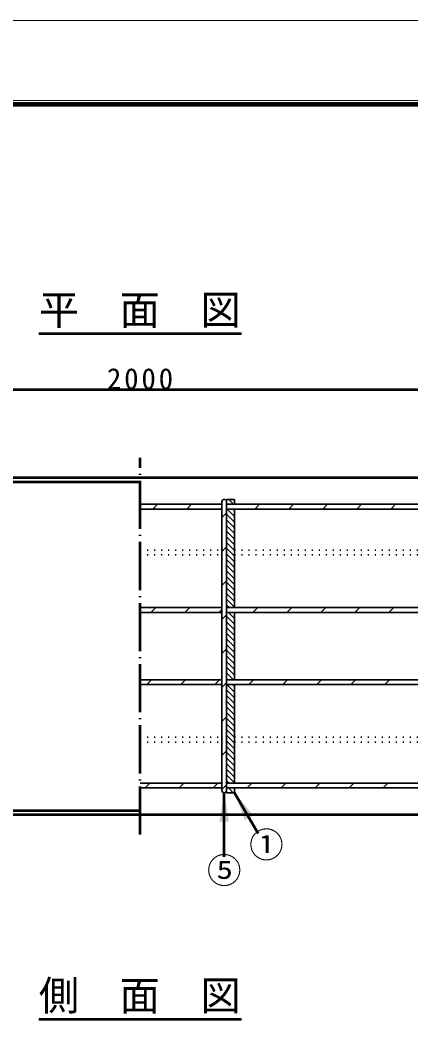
# Model space of a CAD drawing. Units: millimetres, scale not verified. Extents: x -2102 to 2102, y -1485 to 1485.
# Drawn here: x 666 to 1153, y 208 to 1485 of the extents above; entities that cross this region are included whole.
import ezdxf
from ezdxf.enums import TextEntityAlignment as Align

# ---------------------------------------------------------------- set-up
doc = ezdxf.new("R2010")
doc.units = ezdxf.units.MM
doc.header["$LTSCALE"] = 5
doc.linetypes.add('DOTTED', pattern=[1.75, 0.25, -1.5])
doc.linetypes.add('LONG_DASHED_DOTTED', pattern=[15.25, 12, -1.5, 0.25, -1.5])
doc.layers.add('0-0_V-nasSTD', color=7, linetype='Continuous', lineweight=35)
doc.layers.add('0-1_0', color=7, linetype='Continuous', lineweight=50)
doc.styles.add('ＭＳ ゴシック', font='')
doc.styles.get('ＭＳ ゴシック').set_extended_font_data('MS Gothic')

msp = doc.modelspace()

# ---------------------------------------------------------------- linework, layer by layer
at = {"layer": '0-0_V-nasSTD'}
for p, q in [((815.314, 881.351), (917.314, 881.351)), ((831.12, 875.351), (837.12, 881.351)), ((873.546, 875.351), (879.546, 881.351)), ((917.314, 884.351), (917.314, 524.351)), ((933.314, 887.351), (923.314, 887.351)), ((923.314, 887.351), (923.314, 884.351)), ((923.314, 884.351), (923.314, 524.351)), ((923.314, 883.076), (925.038, 881.351)), ((923.314, 881.351), (1232.314, 881.351)), ((926.11, 887.351), (932.11, 881.351)), ((933.181, 887.351), (933.314, 887.218)), ((933.314, 887.351), (933.314, 881.351)), ((964.399, 881.351), (958.399, 875.351)), ((1000.826, 875.351), (1006.826, 881.351)), ((1043.252, 875.351), (1049.252, 881.351)), ((1085.678, 875.351), (1091.678, 881.351)), ((1128.105, 875.351), (1134.105, 881.351)), ((815.314, 875.351), (917.314, 875.351)), ((915.973, 875.351), (917.314, 876.692)), ((923.314, 870.765), (917.314, 864.765)), ((923.314, 875.351), (1232.314, 875.351)), ((923.314, 868.934), (933.314, 858.934)), ((923.967, 875.351), (933.314, 866.005)), ((931.038, 875.351), (933.314, 873.076)), ((933.314, 875.351), (933.314, 752.351)), ((923.314, 861.862), (933.314, 851.862)), ((923.314, 854.791), (933.314, 844.791)), ((923.314, 847.72), (933.314, 837.72)), ((923.314, 840.649), (933.314, 830.649)), ((923.314, 833.578), (933.314, 823.578)), ((923.314, 828.339), (917.314, 822.339)), ((923.314, 826.507), (933.314, 816.507)), ((923.314, 819.436), (933.314, 809.436)), ((923.314, 812.365), (933.314, 802.365)), ((923.314, 805.294), (933.314, 795.294)), ((923.314, 798.223), (933.314, 788.223)), ((923.314, 785.912), (917.314, 779.912)), ((923.314, 791.152), (933.314, 781.152)), ((923.314, 784.081), (933.314, 774.081)), ((923.314, 777.01), (933.314, 767.01)), ((923.314, 769.939), (933.314, 759.939)), ((923.314, 762.868), (933.314, 752.868)), ((923.314, 755.796), (926.759, 752.351)), ((815.314, 752.351), (917.314, 752.351)), ((815.314, 746.351), (917.314, 746.351)), ((828.899, 746.351), (834.899, 752.351)), ((871.326, 746.351), (877.326, 752.351)), ((913.752, 746.351), (917.314, 749.912)), ((923.314, 743.486), (917.314, 737.486)), ((923.314, 752.351), (1232.314, 752.351)), ((923.314, 746.351), (1232.314, 746.351)), ((923.314, 741.654), (933.314, 731.654)), ((925.688, 746.351), (933.314, 738.725)), ((932.759, 746.351), (933.314, 745.796)), ((933.314, 662.351), (933.314, 746.351)), ((956.178, 746.351), (962.178, 752.351)), ((998.605, 746.351), (1004.605, 752.351)), ((1041.031, 746.351), (1047.031, 752.351)), ((1083.458, 746.351), (1089.458, 752.351)), ((1125.884, 746.351), (1131.884, 752.351)), ((923.314, 734.583), (933.314, 724.583)), ((923.314, 727.512), (933.314, 717.512)), ((923.314, 720.441), (933.314, 710.441)), ((923.314, 713.37), (933.314, 703.37)), ((923.314, 706.299), (933.314, 696.299)), ((923.314, 701.06), (917.314, 695.06)), ((923.314, 699.228), (933.314, 689.228)), ((923.314, 692.157), (933.314, 682.157)), ((923.314, 685.086), (933.314, 675.086)), ((923.314, 678.015), (933.314, 668.015)), ((923.314, 670.944), (931.906, 662.351)), ((923.314, 663.873), (924.835, 662.351)), ((815.314, 662.351), (917.314, 662.351)), ((815.314, 656.351), (917.314, 656.351)), ((823.752, 656.351), (829.752, 662.351)), ((866.178, 656.351), (872.178, 662.351)), ((908.605, 656.351), (914.605, 662.351)), ((923.314, 658.633), (917.314, 652.633)), ((923.314, 662.351), (1232.314, 662.351)), ((923.314, 656.351), (1232.314, 656.351)), ((923.764, 656.351), (933.314, 646.802)), ((930.835, 656.351), (933.314, 653.873)), ((933.314, 656.351), (933.314, 533.351)), ((951.031, 656.351), (957.031, 662.351)), ((993.458, 656.351), (999.458, 662.351)), ((1035.884, 656.351), (1041.884, 662.351)), ((1078.31, 656.351), (1084.31, 662.351)), ((1120.737, 656.351), (1126.737, 662.351)), ((923.314, 649.73), (933.314, 639.73)), ((923.314, 642.659), (933.314, 632.659)), ((923.314, 635.588), (933.314, 625.588)), ((923.314, 628.517), (933.314, 618.517)), ((923.314, 616.207), (917.314, 610.207)), ((923.314, 621.446), (933.314, 611.446)), ((923.314, 614.375), (933.314, 604.375)), ((923.314, 607.304), (933.314, 597.304)), ((923.314, 600.233), (933.314, 590.233)), ((923.314, 593.162), (933.314, 583.162)), ((923.314, 586.091), (933.314, 576.091)), ((923.314, 579.02), (933.314, 569.02)), ((923.314, 573.78), (917.314, 567.78)), ((923.314, 571.949), (933.314, 561.949)), ((923.314, 564.878), (933.314, 554.878)), ((923.314, 557.807), (933.314, 547.807)), ((923.314, 550.736), (933.314, 540.736)), ((923.314, 543.664), (933.314, 533.664)), ((923.314, 536.593), (926.556, 533.351)), ((815.314, 533.351), (917.314, 533.351)), ((815.314, 527.351), (917.314, 527.351)), ((821.531, 527.351), (827.531, 533.351)), ((863.958, 527.351), (869.958, 533.351)), ((906.384, 527.351), (912.384, 533.351)), ((923.314, 531.354), (917.314, 525.354)), ((923.314, 533.351), (1232.314, 533.351)), ((923.314, 527.351), (1232.314, 527.351)), ((923.314, 521.351), (923.314, 524.351)), ((925.485, 527.351), (931.485, 521.351)), ((933.056, 527.351), (933.314, 527.093)), ((948.81, 527.351), (954.81, 533.351)), ((991.237, 527.351), (997.237, 533.351)), ((1033.663, 527.351), (1039.663, 533.351)), ((1076.09, 527.351), (1082.09, 533.351)), ((1118.516, 527.351), (1124.516, 533.351)), ((923.314, 522.451), (924.414, 521.351))]:
    msp.add_line(p, q, dxfattribs=at)
at = {"layer": '0-0_V-nasSTD', "linetype": 'DOTTED'}
for p, q in [((815.314, 824.063), (917.314, 824.063)), ((815.314, 818.063), (917.314, 818.063)), ((933.314, 824.063), (1232.314, 824.063)), ((933.314, 818.063), (1232.314, 818.063)), ((815.314, 590.639), (917.314, 590.639)), ((933.314, 590.639), (1232.314, 590.639)), ((815.314, 584.639), (917.314, 584.639)), ((933.314, 584.639), (1232.314, 584.639))]:
    msp.add_line(p, q, dxfattribs=at)
at = {"layer": '0-0_V-nasSTD', "lineweight": 50}
for p, q in [((920.314, 441.401), (920.314, 521.351)), ((962.604, 470.619), (933.314, 521.351))]:
    msp.add_line(p, q, dxfattribs=at)
at = {"layer": '0-0_V-nasSTD', "lineweight": 18}
for points in [[(-2102.5, -1485), (-2102.5, 1485), (2102.5, 1485), (2102.5, -1485)], [(-2002.5, -1385), (-2002.5, 1385), (2002.5, 1385), (2002.5, -1385)]]:
    msp.add_lwpolyline(points, close=True, dxfattribs=at)
at = {"layer": '0-0_V-nasSTD', "lineweight": 100}
msp.add_lwpolyline([(-1997.5, 1380), (-1997.5, -1380), (1997.5, -1380), (1997.5, 1380)], close=True, dxfattribs=at)
at = {"layer": '0-0_V-nasSTD'}
msp.add_lwpolyline([(923.314, 521.351), (933.314, 521.351), (933.314, 527.351)], dxfattribs=at)
for centre, start, end in [((920.314, 884.351), 0, 180), ((920.314, 524.351), 180, 0)]:
    msp.add_arc(centre, 3, start, end, dxfattribs=at)
for points in [[(914.314, 485.351), (920.314, 521.351), (926.314, 485.351)], [(933.314, 521.351), (946.117, 487.174), (956.51, 493.174)]]:
    msp.add_solid(points, dxfattribs=at)
at = {"layer": '0-1_0'}
for p, q in [((688.91, 1094.351), (941.717, 1094.351)), ((-184.686, 1024.351), (1815.314, 1024.351)), ((1815.314, 914.351), (-184.686, 914.351)), ((-176.686, 909.351), (815.314, 909.351)), ((-176.686, 499.351), (815.314, 499.351)), ((-184.686, 494.351), (1815.314, 494.351)), ((688.91, 238.89), (941.717, 238.89))]:
    msp.add_line(p, q, dxfattribs=at)
at = {"layer": '0-1_0', "linetype": 'LONG_DASHED_DOTTED'}
msp.add_line((815.314, 469.351), (815.314, 939.351), dxfattribs=at)

# ---------------------------------------------------------------- texts
at = {"layer": '0-0_V-nasSTD', "style": 'ＭＳ ゴシック'}
for s, height, p in [('平\u3000面\u3000図', 36.95, (688.91, 1094.351)), ('①', 31.67, (951.367, 431.07)), ('⑤', 31.67, (898.75, 399.051)), ('側\u3000面\u3000図', 36.95, (688.91, 238.89))]:
    msp.add_text(s, height=height, dxfattribs=at).set_placement(p, align=Align.BOTTOM_LEFT)
at = {"layer": '0-0_V-nasSTD', "insert": (773.914, 1024.351), "char_height": 26.39, "attachment_point": 7, "style": 'ＭＳ ゴシック'}
msp.add_mtext('\\T1.2;2000', dxfattribs=at)

doc.saveas('drawing.dxf')
